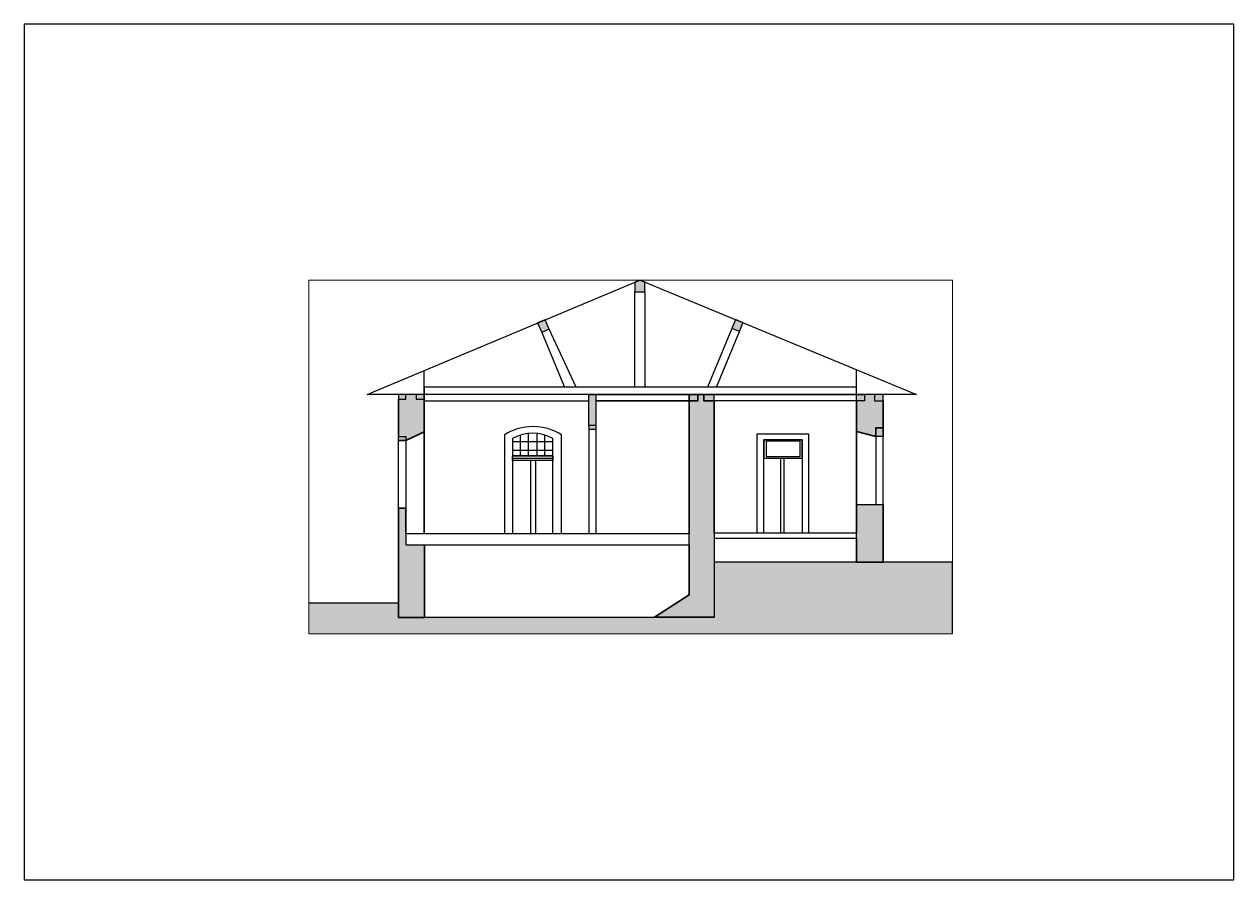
# Paper-space layout 'Layout1' of a CAD drawing. Header units: millimetres. Extents: x 21 to 318, y 103 to 313.
# The model-space entities are those that its viewports show. They can reach past a viewport. Long polylines and large blocks are cut down to what shows.
import ezdxf

# ---------------------------------------------------------------- set-up
doc = ezdxf.new("R2010")
doc.units = ezdxf.units.MM
for name, color, linetype, lineweight in [('A-ALV-___-___-EXI', 250, 'Continuous', 35), ('A-BAS-___-___-EXI', 250, 'Continuous', 25), ('A-COB-___-___-EXI', 250, 'Continuous', 25), ('A-JAN-___-___-EXI', 250, 'Continuous', 25), ('A-PIS-___-___-EXI', 250, 'Continuous', 25), ('A-POR-___-___-EXI', 250, 'Continuous', 25)]:
    doc.layers.add(name, color=color, linetype=linetype, lineweight=lineweight)

# ---------------------------------------------------------------- blocks, each defined once
blk = doc.blocks.new('A4 HORIZONTAL - A4-22993180-Não nomeada')
at = {"layer": 'A-JAN-___-___-EXI'}
for p, q in [((317.79, 313), (20.79, 313)), ((20.79, 313), (20.79, 103)), ((317.79, 103), (317.79, 313)), ((20.79, 103), (317.79, 103))]:
    blk.add_line(p, q, dxfattribs=at)

msp = doc.modelspace()

# ---------------------------------------------------------------- hatches: boundary and pattern name
at = {"layer": 'A-ALV-___-___-EXI'}
h = msp.add_hatch(color=11, dxfattribs=at)
h.paths.add_polyline_path([(-126828, -12031), (-126188, -12031), (-126188, -10251), (-126648, -10251), (-126648, -9351), (-126828, -9351), (-126828, -10251)])
h.paths.add_polyline_path([(-119074, -12027), (-119074, -6713), (-119332, -6713), (-119332, -6556), (-119477, -6556), (-119477, -6713), (-119691, -6713), (-119691, -11476), (-120539, -12027)])
h.paths.add_polyline_path([(-115584, -10672), (-114924, -10672), (-114924, -9258), (-115584, -9258), (-115584, -10084)])
h.paths.add_polyline_path([(-126648, -7687), (-126195, -7476), (-126195, -6676), (-126395, -6676), (-126395, -6556), (-126648, -6556), (-126648, -6676), (-126828, -6676), (-126828, -7587), (-126648, -7587)])
h.paths.add_polyline_path([(-115104, -7593), (-115104, -7373), (-114924, -7373), (-114924, -6713), (-115144, -6713), (-115144, -6556), (-115384, -6556), (-115384, -6713), (-115584, -6713), (-115584, -7465)])
h.paths.add_polyline_path([(-121977, -7316), (-121977, -6556), (-122157, -6556), (-122157, -7316)])
at = {"layer": 'A-BAS-___-___-EXI', "true_color": 0xcb9898}
msp.add_hatch(color=253, dxfattribs=at).paths.add_polyline_path([(-113228, -12431), (-113228, -10672), (-119074, -10672), (-119074, -12031), (-126828, -12031), (-126828, -11679), (-129028, -11679), (-129028, -12431), (-120673, -12431)])
at = {"layer": 'A-COB-___-___-EXI', "true_color": 0xc19a82}
h = msp.add_hatch(color=33, dxfattribs=at)
h.paths.add_polyline_path([(-126828, -7687), (-126648, -7687), (-126648, -7587), (-126828, -7587)])
h.paths.add_polyline_path([(-115104, -7593), (-114924, -7593), (-114924, -7373), (-115104, -7373)])
h.paths.add_polyline_path([(-121977, -7416), (-121977, -7316), (-122157, -7316), (-122157, -7416)])
h.paths.add_polyline_path([(-115144, -6713), (-114924, -6713), (-114924, -6556), (-115144, -6556)])
h.paths.add_polyline_path([(-115384, -6713), (-115384, -6556), (-115584, -6556), (-115584, -6713)])
h.paths.add_polyline_path([(-119332, -6713), (-119074, -6713), (-119074, -6556), (-119332, -6556)])
h.paths.add_polyline_path([(-119477, -6713), (-119477, -6556), (-119691, -6556), (-119691, -6713)])
h.paths.add_polyline_path([(-126395, -6676), (-126195, -6676), (-126195, -6556), (-126395, -6556)])
h.paths.add_polyline_path([(-126648, -6676), (-126648, -6556), (-126828, -6556), (-126828, -6676)])
h.paths.add_polyline_path([(-123312, -5040), (-123131, -4956), (-123227, -4725), (-123412, -4802)])
h.paths.add_polyline_path([(-118457, -5011), (-118367, -4796), (-118552, -4719), (-118642, -4935)])
h.paths.add_polyline_path([(-120778, -4042), (-120778, -3799), (-120899, -3748), (-121024, -3801), (-121024, -4042)])

# ---------------------------------------------------------------- linework, layer by layer
at = {"layer": 'A-ALV-___-___-EXI'}
for p, q in [((-126828, -6676), (-126828, -7587)), ((-115584, -7465), (-115584, -6713)), ((-114924, -7373), (-114924, -6713)), ((-126648, -9351), (-126828, -9351)), ((-126828, -12031), (-126828, -9351)), ((-126648, -9976), (-126648, -9351)), ((-126188, -10251), (-126188, -12031)), ((-126188, -12031), (-126828, -12031))]:
    msp.add_line(p, q, dxfattribs=at)
for points in [[(-126195, -6676), (-126195, -7476), (-126195, -9976)], [(-119691, -9976), (-119691, -6713), (-119691, -6556), (-119477, -6556), (-119477, -6713), (-119691, -6713), (-121977, -6713)], [(-119332, -6556), (-119332, -6713), (-119074, -6713), (-119074, -9965)], [(-114924, -7593), (-114924, -7373), (-115104, -7373), (-115104, -7593), (-115584, -7465), (-115584, -9258), (-115584, -9965)], [(-126828, -7687), (-126648, -7687), (-126195, -7476)], [(-115584, -10084), (-115584, -10672), (-114924, -10672), (-114924, -9258)], [(-119691, -10251), (-119691, -11476), (-120539, -12027), (-119074, -12027)]]:
    msp.add_lwpolyline(points, dxfattribs=at)
at = {"layer": 'A-BAS-___-___-EXI'}
msp.add_line((-115584, -10672), (-119074, -10672), dxfattribs=at)
for points in [[(-119074, -10084), (-119074, -12027), (-119074, -12031), (-126188, -12031)], [(-126828, -11679), (-129028, -11679), (-129028, -12431), (-113228, -12431), (-113228, -10672), (-114924, -10672)]]:
    msp.add_lwpolyline(points, dxfattribs=at)
at = {"layer": 'A-COB-___-___-EXI'}
for p, q in [((-120899, -3748), (-121024, -3801)), ((-121024, -3801), (-121024, -4042)), ((-120778, -3799), (-120899, -3748)), ((-120778, -4042), (-120778, -3799)), ((-121024, -4042), (-120778, -4042)), ((-126395, -6556), (-126648, -6556)), ((-119332, -6556), (-119477, -6556)), ((-119074, -6556), (-119332, -6556)), ((-119074, -6713), (-119074, -6556)), ((-115584, -6713), (-119074, -6713)), ((-115584, -6713), (-115584, -6556)), ((-115584, -6556), (-115384, -6556)), ((-115384, -6713), (-115584, -6713)), ((-115144, -6556), (-115384, -6556)), ((-115384, -6556), (-115384, -6713)), ((-126828, -7587), (-126648, -7587)), ((-126828, -7687), (-126828, -7587)), ((-126648, -7587), (-126648, -7687))]:
    msp.add_line(p, q, dxfattribs=at)
for points in [[(-126195, -6556), (-126395, -6556), (-126395, -6676), (-126195, -6676), (-126195, -6556), (-127595, -6556), (-120899, -3748), (-114112, -6556), (-115584, -6556), (-115584, -5947)], [(-123131, -4956), (-123227, -4725), (-123412, -4802), (-123312, -5040)], [(-118457, -5011), (-118380, -4827), (-118367, -4796), (-118552, -4719), (-118642, -4935)], [(-122468, -6376), (-123131, -4956), (-123312, -5040), (-122752, -6376)], [(-119021, -6376), (-118457, -5011), (-118642, -4935), (-119238, -6376)], [(-122157, -7316), (-122157, -6556), (-115584, -6556), (-126195, -6556), (-126195, -5969)], [(-115584, -6376), (-126195, -6376), (-126195, -6713), (-122157, -6713)], [(-121977, -7316), (-121977, -6556), (-122157, -6556)], [(-121977, -7416), (-121977, -7316), (-122157, -7316), (-122157, -7416)]]:
    msp.add_lwpolyline(points, dxfattribs=at)
for points in [[(-120778, -4042), (-120778, -6376), (-121024, -6376), (-121024, -4042)], [(-126828, -6676), (-126648, -6676), (-126648, -6556), (-126828, -6556)], [(-114924, -6713), (-114924, -6556), (-115144, -6556), (-115144, -6713)]]:
    msp.add_lwpolyline(points, close=True, dxfattribs=at)
at = {"layer": 'A-JAN-___-___-EXI'}
for p, q in [((-126828, -9351), (-126828, -7687)), ((-126648, -7687), (-126648, -9351))]:
    msp.add_line(p, q, dxfattribs=at)
msp.add_lwpolyline([(-115584, -9258), (-114924, -9258), (-114924, -7593), (-115104, -7593), (-115104, -9258)], dxfattribs=at)
at = {"layer": 'A-PIS-___-___-EXI'}
for points in [[(-119691, -9976), (-126648, -9976), (-126648, -10251), (-119691, -10251)], [(-115584, -9965), (-119074, -9965), (-119074, -10084), (-115584, -10084)]]:
    msp.add_lwpolyline(points, close=True, dxfattribs=at)
at = {"layer": 'A-POR-___-___-EXI'}
for p, q in [((-123041, -7720), (-124026, -7720)), ((-123829, -8065), (-123829, -7552)), ((-123632, -8065), (-123632, -7511)), ((-123435, -7511), (-123435, -8065)), ((-123238, -8065), (-123238, -7552)), ((-117858, -7667), (-116918, -7667)), ((-117858, -9965), (-117858, -7667)), ((-117358, -7667), (-116918, -7667)), ((-116918, -7667), (-116918, -9965)), ((-116918, -7667), (-116918, -9965)), ((-123041, -7933), (-124026, -7933)), ((-123583, -8180), (-123583, -9976)), ((-123458, -9976), (-123458, -8180)), ((-117438, -9965), (-117438, -8125)), ((-117358, -9965), (-117358, -8125))]:
    msp.add_line(p, q, dxfattribs=at)
for points in [[(-122826, -9976), (-122826, -7546, 0.28677), (-124226, -7546), (-124226, -9976)], [(-123041, -9976), (-123041, -7638, 0.266717), (-124026, -7638), (-124026, -9976)]]:
    msp.add_lwpolyline(points, format="xyb", dxfattribs=at)
for points in [[(-121977, -9976), (-121977, -7416), (-122157, -7416), (-122157, -9976)], [(-118022, -9965), (-118022, -7527), (-116762, -7527), (-116762, -9965)]]:
    msp.add_lwpolyline(points, dxfattribs=at)
for points in [[(-117858, -7667), (-117858, -8125), (-116918, -8125), (-116918, -7667)], [(-117802, -7701), (-117802, -8081), (-116962, -8081), (-116962, -7701)], [(-123041, -8122), (-123041, -8065), (-124026, -8065), (-124026, -8122)], [(-124026, -8180), (-124026, -8065), (-123041, -8065), (-123041, -8180)]]:
    msp.add_lwpolyline(points, close=True, dxfattribs=at)

psp = doc.layouts.get("Layout1")

# ---------------------------------------------------------------- block references
at = {"layer": 'A-POR-___-___-EXI'}
psp.add_blockref('A4 HORIZONTAL - A4-22993180-Não nomeada', (0, 0), dxfattribs=at)

# ---------------------------------------------------------------- viewports
at = {"layer": 'A-COB-___-___-EXI'}
psp.add_viewport(center=(169.7, 206.8), size=(158, 86.8248), view_center_point=(-121127.7, -8089.56), view_height=8682.4781, dxfattribs=at)

doc.saveas('drawing.dxf')
